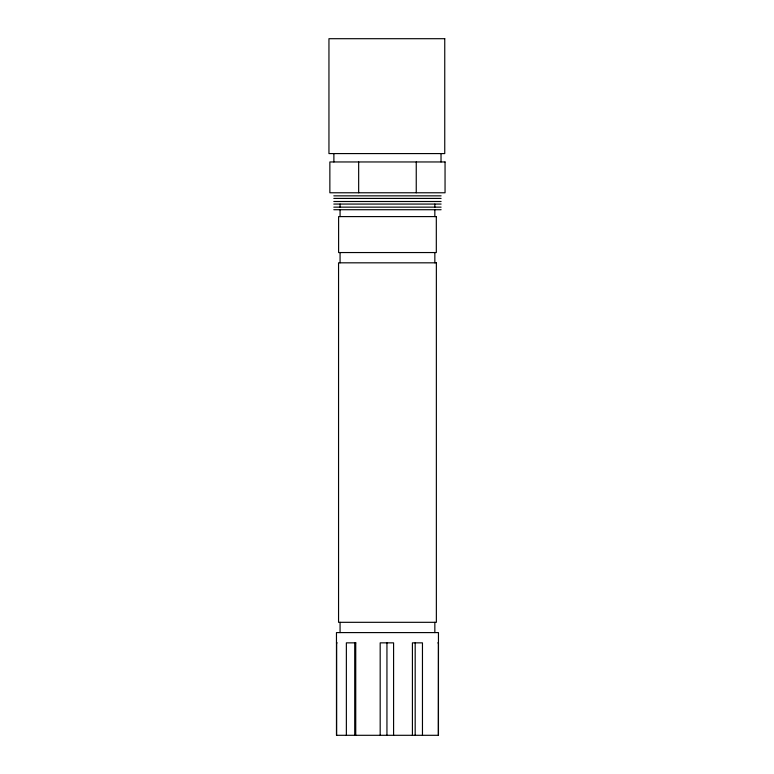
<?xml version="1.0" encoding="UTF-8"?>
<svg xmlns="http://www.w3.org/2000/svg" width="774" height="774" viewBox="0 0 774 774"><rect width="100%" height="100%" fill="white"/><g stroke="black" fill="none" stroke-linecap="round" stroke-linejoin="round"><path stroke-width="1.16" d="M333.807 195.851L441.103 195.851M333.807 198.415L441.103 198.415M333.807 201.501L441.103 201.501M333.807 204.065L441.103 204.065M333.807 207.151L441.103 207.151M333.807 209.715L441.103 209.715M336.467 642.855L337.154 642.855M355.856 642.855L346.365 642.855L346.365 735.3M437.832 642.855L438.452 642.855L438.336 735.3L336.467 735.3L336.467 632.59L438.452 632.59L438.452 735.3M441.025 153.581L441.025 161.96M434.843 204.065L434.843 207.151M434.843 209.715L434.843 216.594M434.843 252.547L434.843 262.821M434.843 622.315L434.843 632.59M422.459 735.3L422.459 642.855L412.416 642.855L412.416 735.3M416.248 161.96L416.248 192.774M415.183 642.855L415.183 735.3M393.589 735.3L393.589 642.855L380.179 642.855L380.179 735.3M386.942 642.855L386.942 735.3M358.662 161.96L358.662 192.774M355.74 642.855L355.74 735.3M354.724 642.855L354.724 735.3M340.067 204.065L340.067 207.151M340.067 209.715L340.067 216.594M340.067 252.547L340.067 262.821M340.067 622.315L340.067 632.59M336.622 642.855L336.622 735.3M333.884 153.581L333.884 161.96M444.75 38.7L328.95 38.7L328.95 153.581L444.75 153.581L444.75 38.7M445.05 161.96L329.859 161.96L329.859 192.774L445.05 192.774L445.05 161.96M436.313 216.594L338.606 216.594L338.606 252.547L436.313 252.547L436.313 216.594M436.362 262.821L338.557 262.821L338.557 622.315L436.362 622.315L436.362 262.821"/></g></svg>
